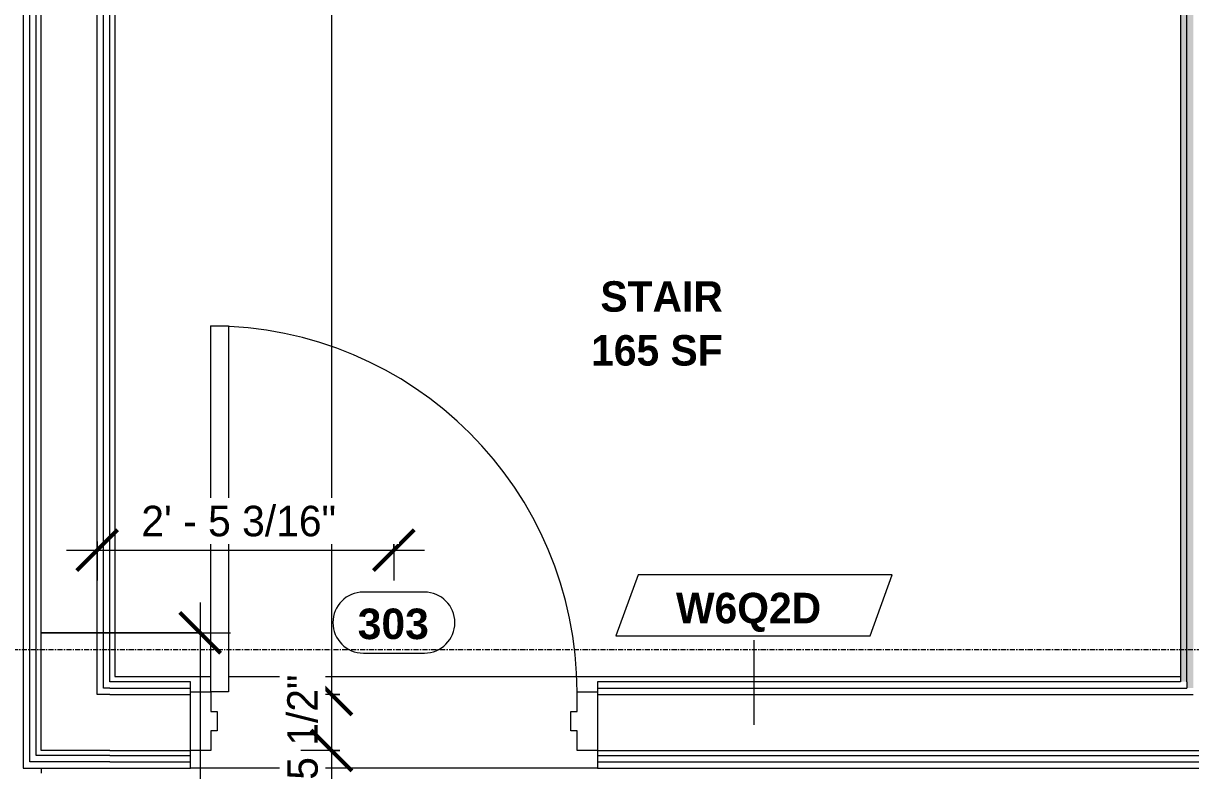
# Model space of a CAD drawing. Header units: inches. Extents: x -4058 to -1781, y 9814 to 12264.
# Drawn here: x -2641.7 to -2527, y 11835.3 to 11908.8 of the extents above; entities that cross this region are included whole.
import ezdxf

# ---------------------------------------------------------------- set-up
doc = ezdxf.new("R2010")
doc.units = ezdxf.units.IN
doc.header["$MEASUREMENT"] = 0
doc.linetypes.add('Grid Line 1_2_', pattern=[0.875, 0.5, -0.125, 0.125, -0.125])
for name, color, linetype, lineweight in [('0-1', 7, 'Continuous', 5), ('0-2', 7, 'Continuous', 9), ('A-ANNO-DIMS', 211, 'Continuous', 9), ('A-ANNO-DIMS-32', 211, 'Continuous', 9), ('A-AREA-IDEN', 2, 'Continuous', 9), ('A-DOOR-1', 7, 'Continuous', 9), ('A-DOOR-FRAM-1', 7, 'Continuous', 9), ('A-DOOR-IDEN', 31, 'Continuous', 9), ('A-FLOR-1', 7, 'Continuous', 9), ('A-WALL-1', 7, 'Continuous', 9), ('A-WALL-IDEN', 211, 'Continuous', 9), ('I-WALL-1', 1, 'Continuous', 18), ('I-WALL-2', 10, 'Continuous', 5), ('I-WALL-3', 7, 'Continuous', 9), ('S-GRID-1', 1, 'Grid Line 1_2_', 9)]:
    doc.layers.add(name, color=color, linetype=linetype, lineweight=lineweight)
doc.styles.add('Arial_B', font='arialbd.ttf', dxfattribs={"height": 3})
doc.styles.add('Century Gothic', font='ufonts.com_century-gothic.ttf', dxfattribs={"height": 3})
doc.styles.add('Century Gothic_B', font='GOTHICB.TTF', dxfattribs={"height": 3})
doc.dimstyles.new('THE_DIMENSION_STRING_2', dxfattribs={"dimscale": 12, "dimtxt": 3.132505, "dimasz": 0.333333, "dimexe": 0.25, "dimexo": 0.166667, "dimgap": 0.041667, "dimtad": 1, "dimdec": 4, "dimrnd": 0.0625, "dimzin": 3, "dimdsep": 46, "dimlunit": 4, "dimtxsty": 'Century Gothic', "dimblk1": 'OBLIQUE', "dimblk2": 'OBLIQUE', "dimsah": 1, "dimcen": 0.09, "dimdle": 0.25, "dimazin": 0, "dimtfac": 1, "dimtdec": 4, "dimtix": 1, "dimtmove": 0, "dimatfit": 3, "dimfxl": 1, "dimtvp": 1, "dimtfill": 1, "dimfrac": 2, "dimtolj": 1, "dimtzin": 0, "dimarcsym": 2})
doc.dimstyles.new('THE_DIMENSION_STRING_5', dxfattribs={"dimscale": 12, "dimtxt": 3.132505, "dimasz": 0.333333, "dimexe": 0.25, "dimexo": 0.166667, "dimgap": 0.041667, "dimtad": 1, "dimdec": 4, "dimrnd": 0.0625, "dimzin": 3, "dimdsep": 46, "dimlunit": 4, "dimtxsty": 'Century Gothic', "dimblk1": 'OBLIQUE', "dimblk2": 'OBLIQUE', "dimsah": 1, "dimcen": 0.09, "dimdle": 0.25, "dimazin": 0, "dimtfac": 1, "dimtdec": 4, "dimtix": 1, "dimtmove": 0, "dimatfit": 3, "dimfxl": 1, "dimtvp": 1, "dimtfill": 1, "dimfrac": 2, "dimtolj": 1, "dimtzin": 0, "dimarcsym": 2})

# ---------------------------------------------------------------- blocks, each defined once
blk = doc.blocks.new('CTR - 1st Phase - Shell_rvt-1-UNITS PLANS - 3RD FLOOR')
at = {"layer": 'A-FLOR-1'}
for p, q in [((-2640, 11835.56), (-2640, 11835.07)), ((-2585.32, 11835.56), (-2625.32, 11835.56))]:
    blk.add_line(p, q, dxfattribs=at)
blk = doc.blocks.new('HOLLOW METAL - STAIR DOOR 3-0 x 6-8-2682975-UNITS PLANS - 3RD FLOOR')
at = {"layer": 'A-DOOR-1'}
for p, q in [((16.25, -3.5), (18, -3.5)), ((16.25, -39.5), (16.25, -3.5)), ((18, -3.5), (18, -39.5)), ((18, -39.5), (16.25, -39.5))]:
    blk.add_line(p, q, dxfattribs=at)
blk.add_arc((18, -3.5), 36, 180, 270, dxfattribs=at)
at = {"layer": 'A-DOOR-FRAM-1'}
for p, q in [((-20, 2.25), (-18, 2.25)), ((-20, -3.5), (-20, 2.25)), ((-18, 2.25), (-18, 0.3125)), ((18, 2.25), (20, 2.25)), ((18, 0.3125), (18, 2.25)), ((20, 2.25), (20, -3.5)), ((-18, 0.3125), (-17.375, 0.3125)), ((-17.375, 0.3125), (-17.375, -1.5625)), ((17.375, 0.3125), (18, 0.3125)), ((17.375, -1.5625), (17.375, 0.3125)), ((-18, -1.5625), (-18, -3.5)), ((-17.375, -1.5625), (-18, -1.5625)), ((18, -1.5625), (17.375, -1.5625)), ((18, -3.5), (18, -1.5625)), ((-18, -3.5), (-20, -3.5)), ((20, -3.5), (18, -3.5))]:
    blk.add_line(p, q, dxfattribs=at)
blk = doc.blocks.new('CTR - 1st Phase -Stairs _ Elevators_rvt-1-UNITS PLANS - 3RD FLOOR')
at = {"layer": 'I-WALL-1'}
blk.add_hatch(color=256, dxfattribs=at).paths.add_polyline_path([(-2528, 11844.06), (-2527.37, 11844.06), (-2527.37, 12081.69), (-2528, 12081.69), (-2528, 11847.92)], flags=0)
at = {"layer": 'I-WALL-2'}
blk.add_hatch(color=256, dxfattribs=at).paths.add_polyline_path([(-2526.75, 11843.44), (-2526.75, 12081.69), (-2527.37, 12081.69), (-2527.37, 11843.44)], flags=0)
at = {"layer": 'A-FLOR-1'}
for p, q in [((-2632.75, 11923.44), (-2632.75, 11844.57)), ((-2632.75, 11844.57), (-2623.32, 11844.57)), ((-2621.57, 11844.57), (-2528, 11844.57))]:
    blk.add_line(p, q, dxfattribs=at)
at = {"layer": 'A-WALL-1'}
for p, q in [((-2641.12, 11836.19), (-2641.12, 12081.69)), ((-2640.5, 11836.81), (-2640.5, 12081.69)), ((-2640, 11837.31), (-2640, 12081.69)), ((-2634.5, 11842.81), (-2634.5, 12081.69)), ((-2633.87, 11843.44), (-2633.87, 12081.69)), ((-2527.37, 11844.06), (-2527.37, 12081.69)), ((-2633.25, 11843.44), (-2633.87, 11843.44)), ((-2633.25, 11843.44), (-2625.32, 11843.44)), ((-2585.32, 11843.44), (-2527.37, 11843.44)), ((-2527.37, 11844.06), (-2527.37, 11843.44)), ((-2633.87, 11842.81), (-2634.5, 11842.81)), ((-2633.25, 11842.81), (-2633.87, 11842.81)), ((-2633.25, 11842.81), (-2625.32, 11842.81)), ((-2585.32, 11842.81), (-2526.75, 11842.81)), ((-2640, 11836.81), (-2640.5, 11836.81)), ((-2634.5, 11837.31), (-2640, 11837.31)), ((-2633.25, 11836.81), (-2640, 11836.81)), ((-2633.25, 11837.31), (-2634.5, 11837.31)), ((-2633.25, 11837.31), (-2625.32, 11837.31)), ((-2633.25, 11836.81), (-2625.32, 11836.81)), ((-2585.32, 11837.31), (-2520.62, 11837.31)), ((-2585.32, 11836.81), (-2519.5, 11836.81)), ((-2640.5, 11836.19), (-2641.12, 11836.19)), ((-2633.25, 11836.19), (-2640.5, 11836.19)), ((-2633.25, 11836.19), (-2625.32, 11836.19)), ((-2585.32, 11836.19), (-2518.87, 11836.19))]:
    blk.add_line(p, q, dxfattribs=at)
at = {"layer": 'I-WALL-3'}
for p, q in [((-2641.75, 12081.69), (-2641.75, 11835.56)), ((-2633.25, 11844.06), (-2633.25, 12081.69)), ((-2528, 12081.69), (-2528, 11844.06)), ((-2625.32, 11844.06), (-2633.25, 11844.06)), ((-2625.32, 11843.06), (-2625.32, 11844.06)), ((-2528, 11844.06), (-2585.32, 11844.06)), ((-2585.32, 11844.06), (-2585.32, 11843.06)), ((-2625.32, 11835.56), (-2625.32, 11837.31)), ((-2585.32, 11837.31), (-2585.32, 11835.56)), ((-2641.75, 11835.56), (-2641.12, 11835.56)), ((-2641.12, 11835.56), (-2633.25, 11835.56)), ((-2633.25, 11835.56), (-2625.32, 11835.56)), ((-2585.32, 11835.56), (-2518.37, 11835.56))]:
    blk.add_line(p, q, dxfattribs=at)
at = {"layer": '0-2', "rotation": 180}
blk.add_blockref('HOLLOW METAL - STAIR DOOR 3-0 x 6-8-2682975-UNITS PLANS - 3RD FLOOR', (-2605.32, 11839.56), dxfattribs=at)
blk = doc.blocks.new('Wall Tag - Arch Wall-3956453-UNITS PLANS - 3RD FLOOR')
at = {"layer": 'A-WALL-IDEN'}
for p, q in [((-0.3561, 0.0937), (-0.4244, -0.0937)), ((0.4244, 0.0937), (-0.3561, 0.0937)), ((0.3561, -0.0937), (0.4244, 0.0937)), ((-0.4244, -0.0937), (0.3561, -0.0937))]:
    blk.add_line(p, q, dxfattribs=at)
blk = doc.blocks.new('DIMBLOCK289-UNITS PLANS - 3RD FLOOR')
at = {"layer": 'A-ANNO-DIMS-32', "lineweight": 50}
for p, q in [((-2611.47, 12029.19), (-2613.47, 12031.19)), ((-2611.47, 12029.19), (-2609.47, 12027.19)), ((-2611.47, 11842.81), (-2613.47, 11844.81)), ((-2611.47, 11842.81), (-2609.47, 11840.81))]:
    blk.add_line(p, q, dxfattribs=at)
at = {"layer": 'A-ANNO-DIMS-32'}
for p, q in [((-2585.69, 12029.19), (-2614.47, 12029.19)), ((-2611.47, 12029.19), (-2611.47, 11842.81)), ((-2611.47, 12029.19), (-2585.69, 12029.19)), ((-2610.64, 11842.81), (-2614.47, 11842.81)), ((-2611.47, 11842.81), (-2610.64, 11842.81))]:
    blk.add_line(p, q, dxfattribs=at)
at = {"layer": 'A-ANNO-DIMS-32', "color": 0, "insert": (-2615.81, 11925.76), "char_height": 3, "width": 24.5827, "attachment_point": 1, "rotation": 90, "line_spacing_factor": 0.984502, "style": 'Century Gothic', "bg_fill": 3, "box_fill_scale": 1.25, "bg_fill_color": 256, "bg_fill_true_color": 13158600, "bg_fill_transparency": 0}
blk.add_mtext('15\' - 6 3/8"', dxfattribs=at)
blk = doc.blocks.new('_Oblique')
at = {"color": 0, "linetype": 'ByBlock', "lineweight": -2}
blk.add_line((-0.5, -0.5), (0.5, 0.5), dxfattribs=at)
blk = doc.blocks.new('DIMBLOCK290-UNITS PLANS - 3RD FLOOR')
at = {"layer": 'A-ANNO-DIMS-32', "lineweight": 50}
for p, q in [((-2611.47, 11842.81), (-2613.47, 11844.81)), ((-2611.47, 11842.81), (-2609.47, 11840.81)), ((-2611.47, 11837.31), (-2613.47, 11839.31)), ((-2611.47, 11837.31), (-2609.47, 11835.31))]:
    blk.add_line(p, q, dxfattribs=at)
at = {"layer": 'A-ANNO-DIMS-32'}
for p, q in [((-2610.64, 11842.81), (-2614.47, 11842.81)), ((-2611.47, 11842.81), (-2611.47, 11837.31)), ((-2611.47, 11842.81), (-2610.64, 11842.81)), ((-2610.64, 11837.31), (-2614.47, 11837.31)), ((-2611.47, 11837.31), (-2610.64, 11837.31))]:
    blk.add_line(p, q, dxfattribs=at)
at = {"layer": 'A-ANNO-DIMS-32', "color": 0, "insert": (-2615.81, 11834.42), "char_height": 3, "width": 13.5444, "attachment_point": 1, "rotation": 90, "line_spacing_factor": 0.984502, "style": 'Century Gothic', "bg_fill": 3, "box_fill_scale": 1.25, "bg_fill_color": 256, "bg_fill_true_color": 13158600, "bg_fill_transparency": 0}
blk.add_mtext('5 1/2"', dxfattribs=at)
blk = doc.blocks.new('DIMBLOCK291-UNITS PLANS - 3RD FLOOR')
at = {"layer": 'A-ANNO-DIMS-32', "lineweight": 50}
for p, q in [((-2611.47, 11837.31), (-2613.47, 11839.31)), ((-2611.47, 11837.31), (-2609.47, 11835.31)), ((-2611.47, 11724.74), (-2613.47, 11726.74)), ((-2611.47, 11724.74), (-2609.47, 11722.74))]:
    blk.add_line(p, q, dxfattribs=at)
at = {"layer": 'A-ANNO-DIMS-32'}
for p, q in [((-2610.64, 11837.31), (-2614.47, 11837.31)), ((-2611.47, 11837.31), (-2611.47, 11724.74)), ((-2611.47, 11837.31), (-2610.64, 11837.31)), ((-2566.57, 11724.74), (-2614.47, 11724.74)), ((-2611.47, 11724.74), (-2566.57, 11724.74))]:
    blk.add_line(p, q, dxfattribs=at)
at = {"layer": 'A-ANNO-DIMS-32', "color": 0, "insert": (-2615.81, 11770.78), "char_height": 3, "width": 24.5827, "attachment_point": 1, "rotation": 90, "line_spacing_factor": 0.984502, "style": 'Century Gothic', "bg_fill": 3, "box_fill_scale": 1.25, "bg_fill_color": 256, "bg_fill_true_color": 13158600, "bg_fill_transparency": 0}
blk.add_mtext('9\' - 4 9/16"', dxfattribs=at)
blk = doc.blocks.new('DIMBLOCK500-UNITS PLANS - 3RD FLOOR')
at = {"layer": 'A-ANNO-DIMS-32', "lineweight": 50}
for p, q in [((-2634.5, 11857.02), (-2632.5, 11859.02)), ((-2605.32, 11857.02), (-2603.32, 11859.02)), ((-2634.5, 11857.02), (-2636.5, 11855.02)), ((-2605.32, 11857.02), (-2607.32, 11855.02))]:
    blk.add_line(p, q, dxfattribs=at)
at = {"layer": 'A-ANNO-DIMS-32'}
for p, q in [((-2634.5, 11857.85), (-2634.5, 11854.02)), ((-2634.5, 11857.02), (-2634.5, 11857.85)), ((-2605.32, 11857.85), (-2605.32, 11854.02)), ((-2605.32, 11857.02), (-2605.32, 11857.85)), ((-2637.5, 11857.02), (-2602.32, 11857.02))]:
    blk.add_line(p, q, dxfattribs=at)
at = {"layer": 'A-ANNO-DIMS-32', "color": 0, "insert": (-2630.15, 11861.37), "char_height": 3, "width": 24.5827, "attachment_point": 1, "line_spacing_factor": 0.984502, "style": 'Century Gothic', "bg_fill": 3, "box_fill_scale": 1.25, "bg_fill_color": 256, "bg_fill_true_color": 13158600, "bg_fill_transparency": 0}
blk.add_mtext('2\' - 5 3/16"', dxfattribs=at)
blk = doc.blocks.new('Door Tag - Mark - Instance-4122133-UNITS PLANS - 3RD FLOOR')
at = {"layer": 'A-DOOR-IDEN'}
for p, q in [((0.09375, 0.09375), (-0.09375, 0.09375)), ((-0.09375, -0.09375), (0.09375, -0.09375))]:
    blk.add_line(p, q, dxfattribs=at)
for centre, start, end in [((-0.09375, 0), 90, 270), ((0.09375, 0), 270, 90)]:
    blk.add_arc(centre, 0.09375, start, end, dxfattribs=at)
blk = doc.blocks.new('DIMBLOCK1527-UNITS PLANS - 3RD FLOOR')
at = {"layer": 'A-ANNO-DIMS-32'}
for p, q in [((-2624.37, 11851.86), (-2624.37, 11722.36)), ((-2640.01, 11848.86), (-2621.37, 11848.86)), ((-2624.37, 11848.86), (-2640.01, 11848.86)), ((-2628.01, 11725.36), (-2621.37, 11725.36)), ((-2624.37, 11725.36), (-2628.01, 11725.36))]:
    blk.add_line(p, q, dxfattribs=at)
at = {"layer": 'A-ANNO-DIMS-32', "lineweight": 50}
for p, q in [((-2624.37, 11848.86), (-2626.37, 11850.86)), ((-2624.37, 11848.86), (-2622.37, 11846.86)), ((-2624.37, 11725.36), (-2626.37, 11727.36)), ((-2624.37, 11725.36), (-2622.37, 11723.36))]:
    blk.add_line(p, q, dxfattribs=at)
at = {"layer": 'A-ANNO-DIMS-32', "color": 0, "insert": (-2628.72, 11776.87), "char_height": 3, "width": 24.5827, "attachment_point": 1, "rotation": 90, "line_spacing_factor": 0.984502, "style": 'Century Gothic', "bg_fill": 3, "box_fill_scale": 1.25, "bg_fill_color": 256, "bg_fill_true_color": 13158600, "bg_fill_transparency": 0}
blk.add_mtext('10\' - 3 1/2"', dxfattribs=at)

msp = doc.modelspace()

# ---------------------------------------------------------------- linework, layer by layer
at = {"layer": 'A-WALL-IDEN'}
msp.add_line((-2569.91336, 11839.8144), (-2569.91336, 11848.14575), dxfattribs=at)

# ---------------------------------------------------------------- block references
at = {"layer": '0-1'}
for name in ['CTR - 1st Phase - Shell_rvt-1-UNITS PLANS - 3RD FLOOR', 'CTR - 1st Phase -Stairs _ Elevators_rvt-1-UNITS PLANS - 3RD FLOOR']:
    msp.add_blockref(name, (0, 0), dxfattribs=at)
at = {"layer": 'A-WALL-IDEN', "xscale": 31.99999999999999, "yscale": 31.99999999999999, "zscale": 31.99999999999999}
msp.add_blockref('Wall Tag - Arch Wall-3956453-UNITS PLANS - 3RD FLOOR', (-2569.91336, 11851.56376), dxfattribs=at)

# ---------------------------------------------------------------- texts
at = {"layer": 'A-WALL-IDEN', "insert": (-2577.58913, 11852.8113), "char_height": 3, "width": 18.483, "attachment_point": 1, "style": 'Century Gothic_B'}
msp.add_mtext('W6Q2D', dxfattribs=at)

# ---------------------------------------------------------------- next in the draw order: dimensions: what is measured, and where the dimension line sits
at = {"layer": 'A-ANNO-DIMS'}
dim = msp.add_linear_dim(base=(-2611.46529, 11842.8144), p1=(-2583.68624, 12029.1894), p2=(-2608.63686, 11842.8144), angle=90, dimstyle='THE_DIMENSION_STRING_2', override={"dimpost": '<>', "dimfxl": 188.037693}, dxfattribs=at)
dim.commit()
dim.dimension.update_dxf_attribs({"geometry": 'DIMBLOCK289-UNITS PLANS - 3RD FLOOR', "text_midpoint": (-2613.70696, 11936.0019)})

# ---------------------------------------------------------------- next in the draw order: texts
at = {"layer": 'A-AREA-IDEN', "char_height": 3, "attachment_point": 1, "style": 'Century Gothic_B'}
for s, insert, width in [('STAIR', (-2585.02429, 11883.45662), 13.13), ('165 SF', (-2585.93767, 11878.15948), 15.352)]:
    msp.add_mtext(s, dxfattribs=dict(at, insert=insert, width=width))

# ---------------------------------------------------------------- next in the draw order: dimensions: what is measured, and where the dimension line sits
at = {"layer": 'A-ANNO-DIMS'}
dim = msp.add_linear_dim(base=(-2605.32374, 11857.02437), p1=(-2634.49874, 11859.8528), p2=(-2605.32374, 11859.8528), dimstyle='THE_DIMENSION_STRING_2', override={"dimpost": '<>', "dimfxl": 29.175}, dxfattribs=at)
dim.commit()
dim.dimension.update_dxf_attribs({"geometry": 'DIMBLOCK500-UNITS PLANS - 3RD FLOOR', "text_midpoint": (-2619.91124, 11859.26604)})
dim = msp.add_linear_dim(base=(-2611.46529, 11837.3144), p1=(-2608.63686, 11842.8144), p2=(-2608.63686, 11837.3144), angle=90, dimstyle='THE_DIMENSION_STRING_2', override={"dimpost": '<>', "dimfxl": 5.5}, dxfattribs=at)
dim.commit()
dim.dimension.update_dxf_attribs({"geometry": 'DIMBLOCK290-UNITS PLANS - 3RD FLOOR', "text_midpoint": (-2613.70696, 11840.0644)})

# ---------------------------------------------------------------- next in the draw order: linework, layer by layer
at = {"layer": 'S-GRID-1'}
msp.add_line((-1781.27288, 11847.1894), (-4041.7795, 11847.1894), dxfattribs=at)

# ---------------------------------------------------------------- next in the draw order: block references
at = {"layer": 'A-DOOR-IDEN', "xscale": 31.99999999999999, "yscale": 31.99999999999999, "zscale": 31.99999999999999}
msp.add_blockref('Door Tag - Mark - Instance-4122133-UNITS PLANS - 3RD FLOOR', (-2605.32374, 11849.87977), dxfattribs=at)

# ---------------------------------------------------------------- next in the draw order: texts
at = {"layer": 'A-DOOR-IDEN', "insert": (-2608.87767, 11851.25963), "char_height": 3, "width": 8.484, "attachment_point": 1, "style": 'Arial_B'}
msp.add_mtext('303', dxfattribs=at)

# ---------------------------------------------------------------- next in the draw order: dimensions: what is measured, and where the dimension line sits
at = {"layer": 'A-ANNO-DIMS'}
dim = msp.add_linear_dim(base=(-2611.46529, 11724.7394), p1=(-2608.63686, 11837.3144), p2=(-2564.57374, 11724.7394), angle=90, dimstyle='THE_DIMENSION_STRING_2', override={"dimpost": '<>', "dimfxl": 120.891229}, dxfattribs=at)
dim.commit()
dim.dimension.update_dxf_attribs({"geometry": 'DIMBLOCK291-UNITS PLANS - 3RD FLOOR', "text_midpoint": (-2613.70696, 11781.0269)})

# ---------------------------------------------------------------- next in the draw order: dimensions: what is measured, and where the dimension line sits
dim = msp.add_linear_dim(base=(-2624.3707, 11725.3644), p1=(-2642.01124, 11848.8644), p2=(-2630.01124, 11725.3644), angle=90, dimstyle='THE_DIMENSION_STRING_5', override={"dimpost": '<>', "dimfxl": 124.081626}, dxfattribs=at)
dim.commit()
dim.dimension.update_dxf_attribs({"geometry": 'DIMBLOCK1527-UNITS PLANS - 3RD FLOOR', "text_midpoint": (-2626.61237, 11787.1144)})

doc.saveas('drawing.dxf')
